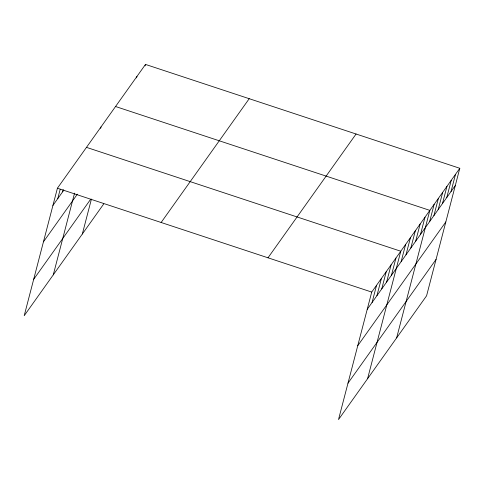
<?xml version="1.0" encoding="UTF-8"?>
<svg xmlns="http://www.w3.org/2000/svg" width="484" height="484" viewBox="0 0 484 484"><rect width="100%" height="100%" fill="white"/><g stroke="black" fill="none" stroke-linecap="round" stroke-linejoin="round"><path stroke-width="0.73" d="M459.8 168.287L371.718 292.076L338.504 419.58L426.586 295.791L459.8 168.287L145.496 64.42L57.415 188.209L24.2 315.713L103.727 203.946M57.765 198.634L60.197 189.298M62.611 191.821L63.174 189.667M53.27 274.864L74.554 193.128M100.642 128.369L101.011 126.935M82.334 234.008L91.44 199.051M136.567 77.882L136.936 76.442M145.121 65.854L145.496 64.42M372.075 302.5L376.564 285.27M376.915 295.694L381.404 278.463M381.761 288.881L386.25 271.651M386.607 282.075L391.096 264.845M391.453 275.269L395.942 258.032M367.574 378.73L400.782 251.226L86.479 147.36M401.139 261.65L405.628 244.42M405.985 254.838L410.474 237.608M410.831 248.032L415.32 230.801M415.671 241.226L420.16 223.995M420.517 234.413L425.006 217.183M396.638 337.88L429.852 210.377L115.549 106.51M429.641 221.593L434.13 204.363M433.918 215.58L438.407 198.349M438.195 209.566L442.685 192.336M442.479 203.558L446.968 186.328M446.756 197.545L451.245 180.314M451.034 191.531L455.523 174.3M52.925 205.44L63.821 190.121M43.445 241.831L77.355 194.169M33.68 279.322L90.605 199.323M161.13 222.489L249.218 98.694M267.997 257.803L356.079 134.007M367.229 309.306L455.311 185.517M357.749 345.697L445.831 221.908M347.984 383.189L436.066 259.4M57.415 188.209L371.718 292.076"/></g></svg>
